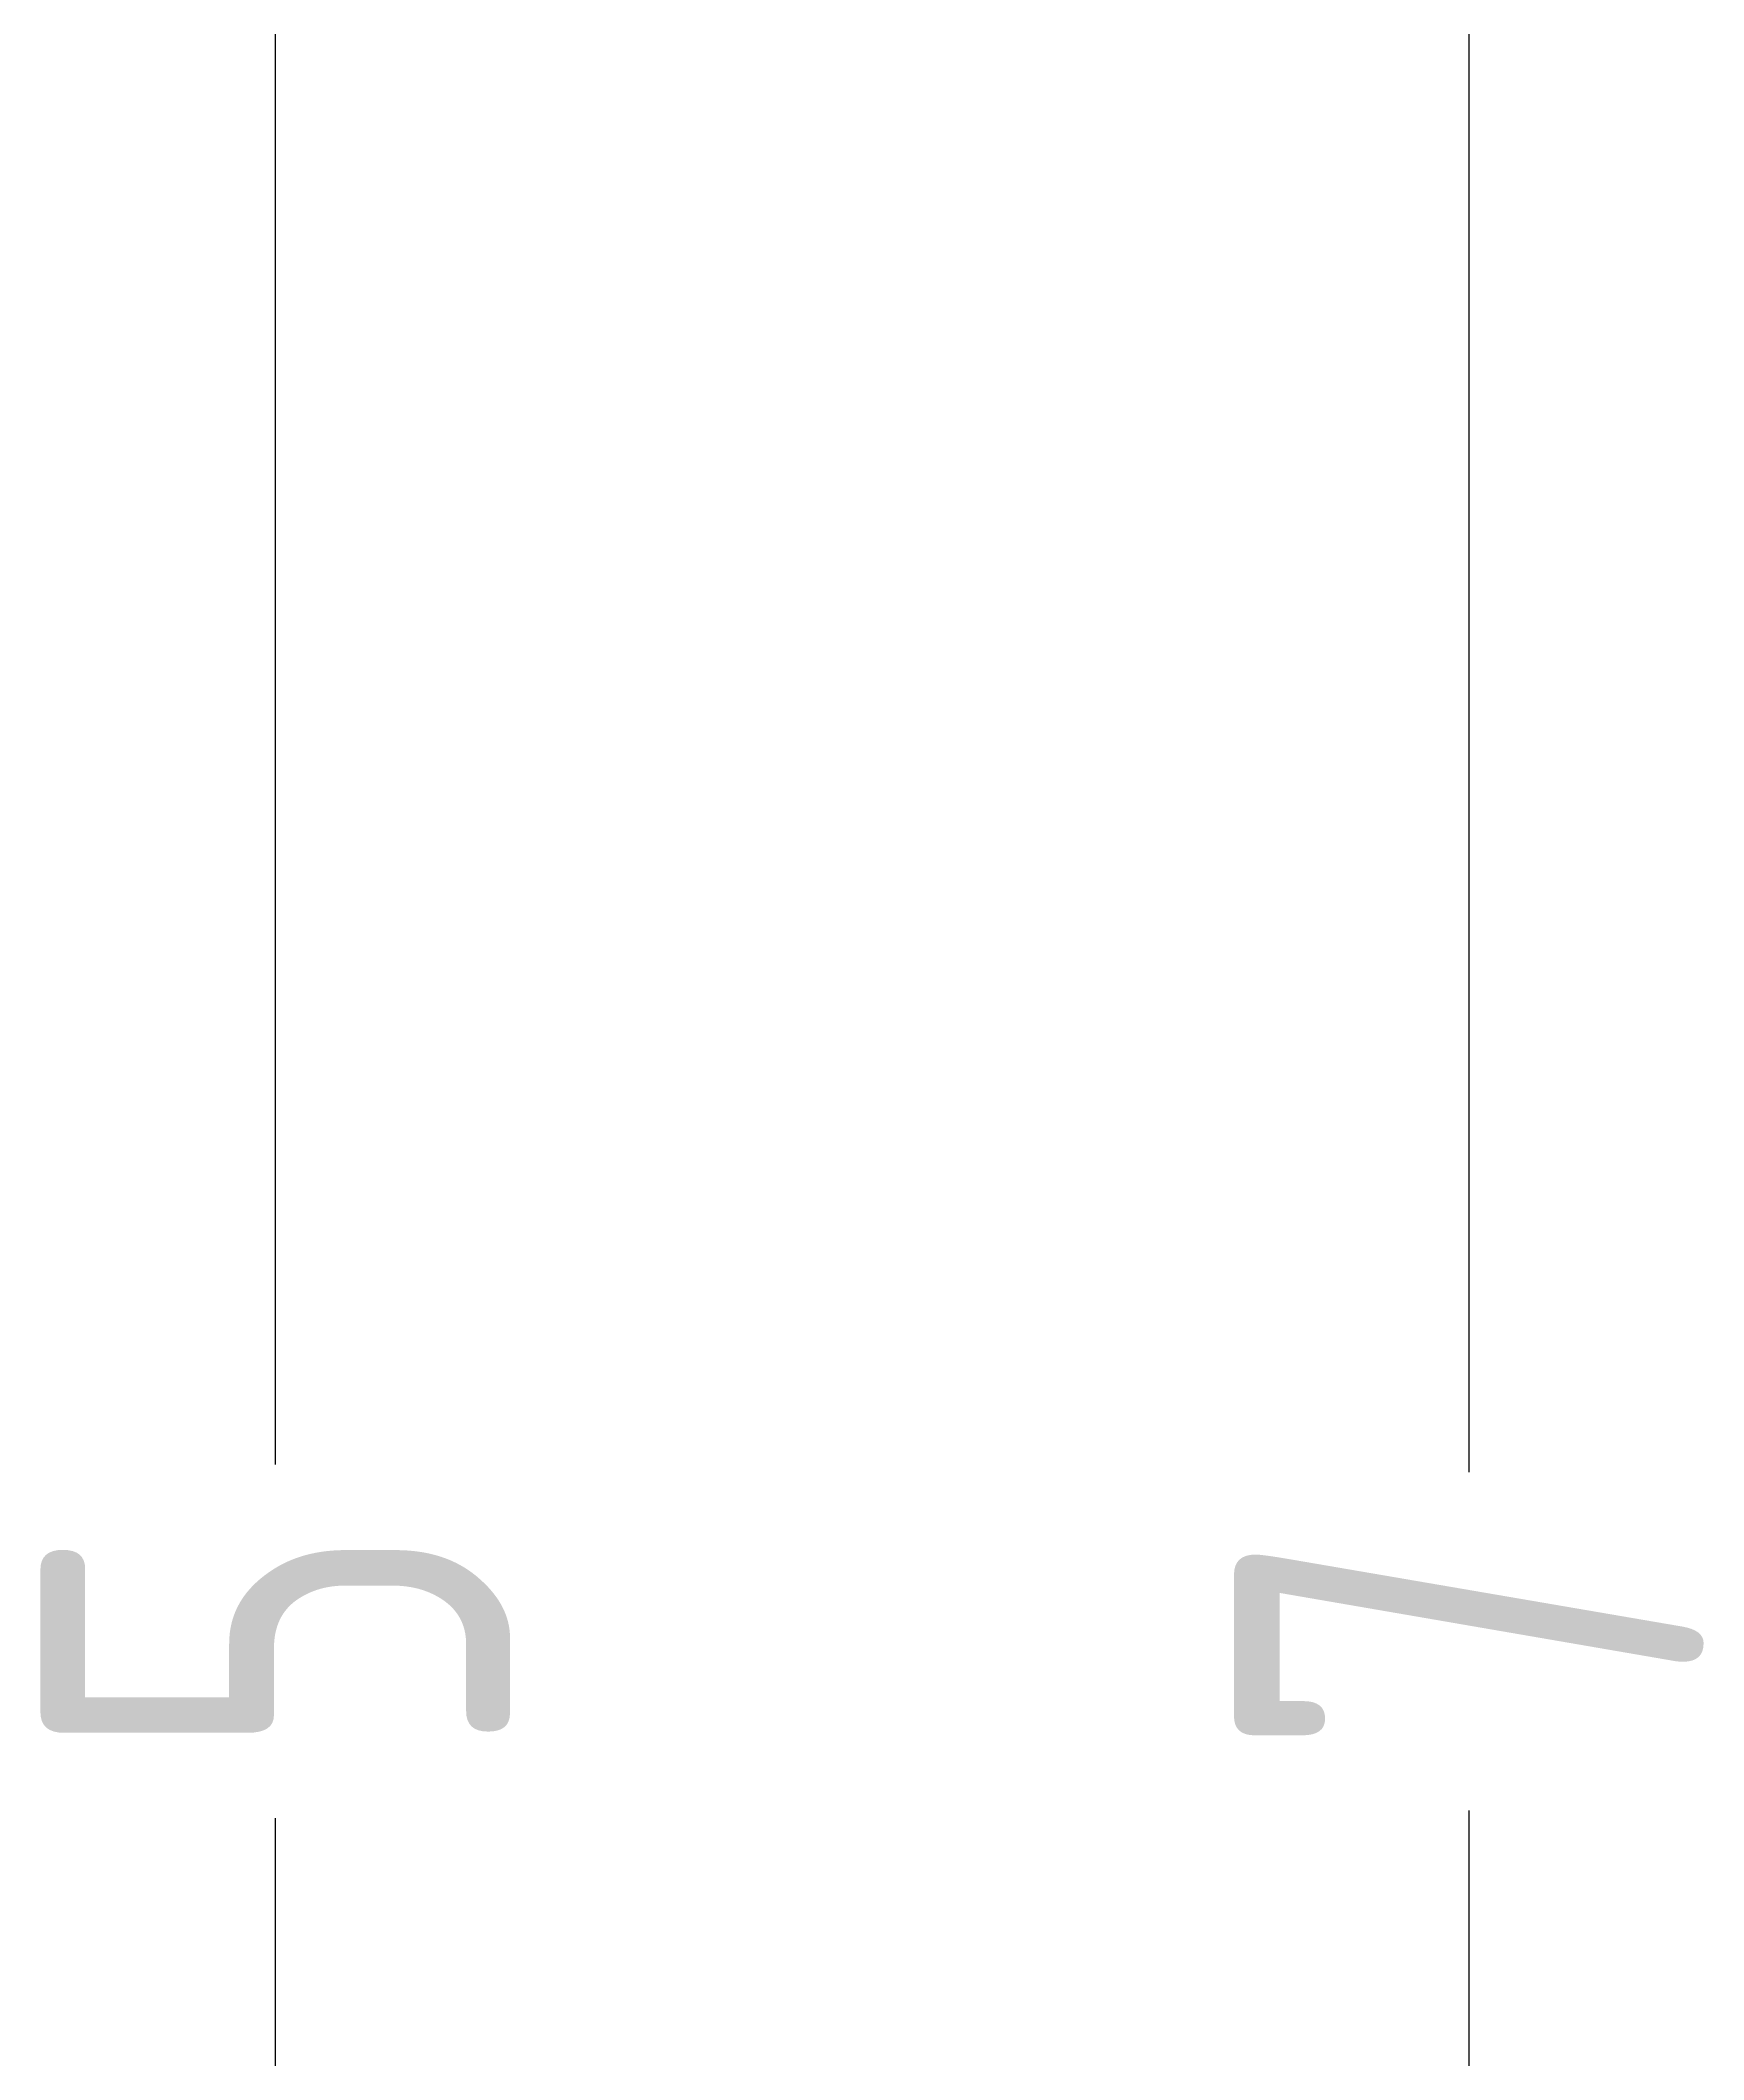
# Model space of a CAD drawing. Header units: inches. Extents: x -8 to 631, y 1 to 481.
# Drawn here: x 114.63 to 132.34, y 184.23 to 205.73 of the extents above; entities that cross this region are included whole.
import ezdxf
from ezdxf.enums import TextEntityAlignment as Align

# ---------------------------------------------------------------- set-up
doc = ezdxf.new("R2010")
doc.units = ezdxf.units.IN
doc.header["$MEASUREMENT"] = 0
for name, color, linetype in [('BLK_12_THHN', 7, 'Continuous'), ('RED_14_THHN', 20, 'Continuous'), ('WIRENO', 72, 'Continuous')]:
    doc.layers.add(name, color=color, linetype=linetype)
doc.styles.add('WD_IEC', font='ISOCP2.shx', dxfattribs={"width": 0.9, "height": 4})

# ---------------------------------------------------------------- blocks, each defined once
blk = doc.blocks.new('WD_WNV1')
at = {"style": 'WD_IEC', "width": 0.8}
blk.add_attdef('WIRENO', text='', height=2.5, rotation=90, dxfattribs=at).set_placement((0, 0), align=Align.MIDDLE_CENTER)
at = {"style": 'WD_IEC', "flags": 1}
for tag, p in [('X2TERM01', (0, 1)), ('X8TERM01', (0, -1))]:
    blk.add_attdef(tag, p, '', height=0.2, dxfattribs=at)
at = {"style": 'WD_IEC'}
for tag, p in [('X2_TINY_DOT_DONT_REMOVE', (0, 1)), ('X8_TINY_DOT_DONT_REMOVE', (0, -1))]:
    blk.add_attdef(tag, p, '', height=0.002, dxfattribs=at)
at = {"style": 'WD_IEC', "flags": 1}
for tag, p in [('W01USER', (0, 0.75)), ('W02USER', (0, 0.625)), ('W03USER', (0, 0.5)), ('W04USER', (0, 0.375)), ('W05USER', (0, 0.25)), ('W06USER', (0, 0.125)), ('W07USER', (0, 0)), ('W08USER', (0, -0.125)), ('W09USER', (0, -0.25)), ('W10USER', (0, -0.375))]:
    blk.add_attdef(tag, text='', height=0.08, dxfattribs=at).set_placement(p, align=Align.CENTER)

msp = doc.modelspace()

# ---------------------------------------------------------------- linework, layer by layer
at = {"layer": 'BLK_12_THHN'}
for p, q in [((117.134, 221.888), (117.134, 190.569)), ((117.134, 186.803), (117.134, 155.485))]:
    msp.add_line(p, q, dxfattribs=at)
at = {"layer": 'RED_14_THHN'}
for p, q in [((129.842, 221.888), (129.842, 190.486)), ((129.842, 186.886), (129.842, 155.485))]:
    msp.add_line(p, q, dxfattribs=at)

# ---------------------------------------------------------------- block references
at = {"layer": 'WIRENO'}
ref = msp.add_blockref('WD_WNV1', (117.134, 188.686), dxfattribs=dict(at, xscale=2, yscale=2, zscale=2))
ref.add_attrib('X8_TINY_DOT_DONT_REMOVE', '.', (117.134, 186.803), dxfattribs={"layer": '0', "height": 0.004, "style": 'WD_IEC'})
ref.add_attrib('X2_TINY_DOT_DONT_REMOVE', '.', (117.134, 190.569), dxfattribs={"layer": '0', "height": 0.004, "style": 'WD_IEC'})
ref.add_attrib('WIRENO', '5', dxfattribs={"height": 5, "rotation": 90, "style": 'WD_IEC', "width": 0.8}).set_placement((117.134, 188.686), align=Align.MIDDLE_CENTER)
ref = msp.add_blockref('WD_WNV1', (129.842, 188.686), dxfattribs=dict(at, xscale=2, yscale=2, zscale=2))
ref.add_attrib('X8_TINY_DOT_DONT_REMOVE', '.', (129.842, 186.886), dxfattribs={"layer": '0', "height": 0.004, "style": 'WD_IEC'})
ref.add_attrib('X2_TINY_DOT_DONT_REMOVE', '.', (129.842, 190.486), dxfattribs={"layer": '0', "height": 0.004, "style": 'WD_IEC'})
ref.add_attrib('WIRENO', '7', dxfattribs={"height": 5, "rotation": 90, "style": 'WD_IEC', "width": 0.8}).set_placement((129.842, 188.686), align=Align.MIDDLE_CENTER)

doc.saveas('drawing.dxf')
